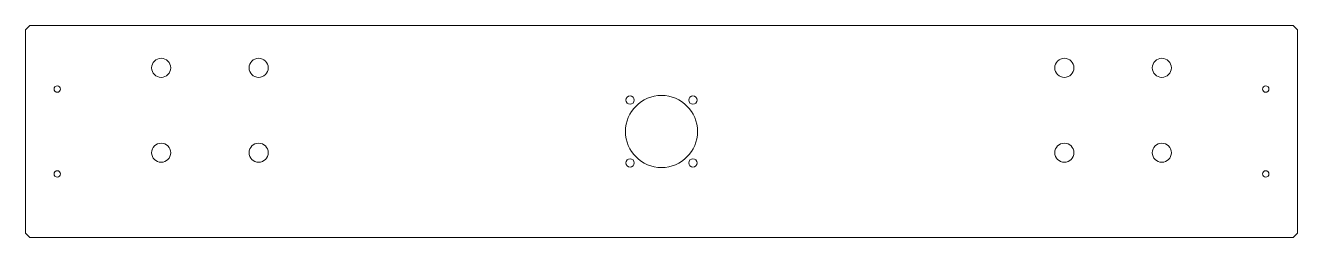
# Model space of a CAD drawing. Header units: millimetres. Extents: x 0 to 600, y 0 to 100.
import ezdxf

# ---------------------------------------------------------------- set-up
doc = ezdxf.new("R2010")
doc.units = ezdxf.units.MM

msp = doc.modelspace()

# ---------------------------------------------------------------- linework, layer by layer
at = {"color": 7, "linetype": 'Continuous', "lineweight": 15}
for p, q in [((2, 100), (0, 98)), ((0, 98), (0, 2)), ((598, 100), (2, 100)), ((600, 98), (598, 100)), ((600, 2), (600, 98)), ((0, 2), (2, 0)), ((2, 0), (598, 0)), ((598, 0), (600, 2))]:
    msp.add_line(p, q, dxfattribs=at)
for centre, radius in [((64, 80), 4.5), ((110, 80), 4.5), ((490, 80), 4.5), ((536, 80), 4.5), ((15, 70), 1.5), ((300, 50), 17), ((285.15, 64.85), 2), ((314.85, 64.85), 2), ((585, 70), 1.5), ((64, 40), 4.5), ((110, 40), 4.5), ((490, 40), 4.5), ((536, 40), 4.5), ((285.15, 35.15), 2), ((314.85, 35.15), 2), ((15, 30), 1.5), ((585, 30), 1.5)]:
    msp.add_circle(centre, radius, dxfattribs=at)

doc.saveas('drawing.dxf')
